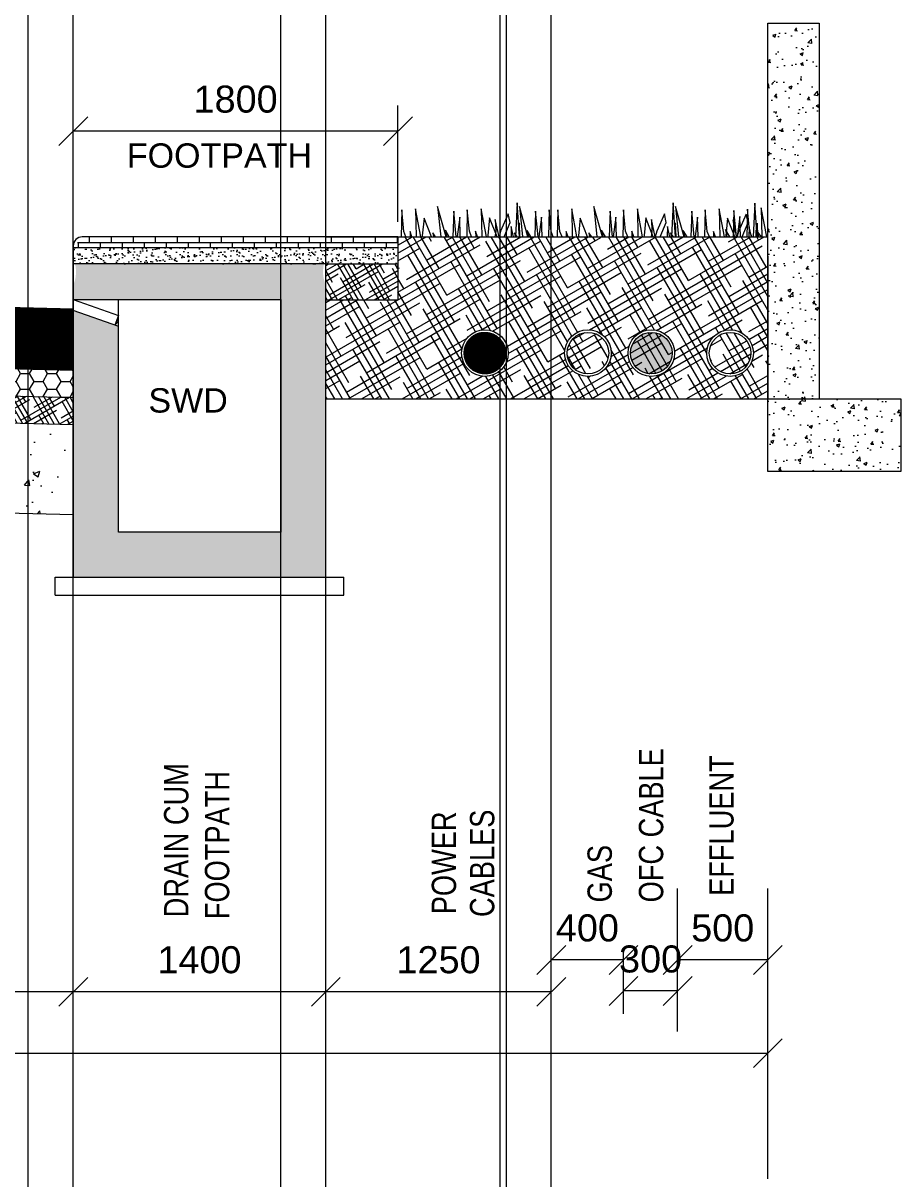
# Model space of a CAD drawing. Header units: inches. Extents: x 1863003 to 1881330, y 133141 to 515800.
# Drawn here: x 1875615 to 1880480, y 353866 to 360274 of the extents above; entities that cross this region are included whole.
import ezdxf

# ---------------------------------------------------------------- set-up
doc = ezdxf.new("R2010")
doc.units = ezdxf.units.IN
doc.header["$MEASUREMENT"] = 0
doc.layers.get('0').update_dxf_attribs({"color": 4, "linetype": 'ELEC_LINE', "lineweight": 13})
doc.layers.get('Defpoints').update_dxf_attribs({"lineweight": 13})
for name, color, linetype, lineweight in [('DIM', 7, 'Continuous', 13), ('DIMEN', 7, 'Continuous', 13), ('HATCH', 252, 'Continuous', 13)]:
    doc.layers.add(name, color=color, linetype=linetype, lineweight=lineweight)
doc.styles.add('ARIAL', font='arial.ttf')
doc.styles.get("Standard").update_dxf_attribs({"font": 'romans.shx'})
doc.linetypes.add('ELEC_LINE', pattern='A,12.7,-5.08,["EL",Standard,S=2.54,R=0,X=-2.54,Y=-1.27],-5.08', length=22.86)
doc.dimstyles.get("Standard").update_dxf_attribs({"dimtxt": 180, "dimasz": 160, "dimexe": 50, "dimexo": 50, "dimgap": 100, "dimtad": 1, "dimdec": 0, "dimzin": 0, "dimdsep": 46, "dimtxsty": 'ARIAL', "dimcen": 0.09, "dimclrd": 256, "dimclre": 256, "dimclrt": 256, "dimadec": 0, "dimazin": 0, "dimtm": 1e-09, "dimtfac": 1, "dimtdec": 0, "dimtofl": 0, "dimtmove": 0, "dimatfit": 3, "dimfxl": 0, "dimtolj": 1, "dimtzin": 0, "dimlwd": 9, "dimlwe": -1, "dimarcsym": 0})

# ---------------------------------------------------------------- blocks, each defined once
blk = doc.blocks.new('_Oblique')
at = {"color": 0, "linetype": 'ByBlock', "lineweight": -2}
blk.add_line((-0.5, -0.5), (0.5, 0.5), dxfattribs=at)
blk = doc.blocks.new('*D105')
at = {"layer": 'Defpoints', "color": 0, "ltscale": 0.02}
for p in [(1878942.303417261, 354907.6729110473), (1878942.303417261, 354731.0358032711), (1879242.303417261, 354731.0358032711)]:
    blk.add_point(p, dxfattribs=at)
at = {"layer": 'DIMEN', "ltscale": 0.02}
for p, q in [((1878942.303417261, 354781.0358032711), (1878942.303417261, 354957.6729110473)), ((1879242.303417261, 354781.0358032711), (1879242.303417261, 354957.6729110473))]:
    blk.add_line(p, q, dxfattribs=at)
at = {"layer": 'DIMEN', "lineweight": 9, "ltscale": 0.02}
blk.add_line((1879242.303417261, 354907.6729110473), (1878942.303417261, 354907.6729110473), dxfattribs=at)
at = {"layer": 'DIMEN', "lineweight": 9, "ltscale": 0.02, "xscale": 160, "yscale": 160, "zscale": 160, "rotation": 180}
blk.add_blockref('_Oblique', (1878942.303417261, 354907.6729110473), dxfattribs=at)
at = {"layer": 'DIMEN', "lineweight": 9, "ltscale": 0.02, "xscale": 160, "yscale": 160, "zscale": 160}
blk.add_blockref('_Oblique', (1879242.303417261, 354907.6729110473), dxfattribs=at)
at = {"layer": 'DIMEN', "ltscale": 0.02, "insert": (1879092.303417261, 355084.3100188235), "char_height": 150, "attachment_point": 5, "style": 'ARIAL'}
blk.add_mtext('\\A1;300', dxfattribs=at)
blk = doc.blocks.new('*D106')
at = {"layer": 'Defpoints', "color": 0, "ltscale": 0.02}
for p in [(1875892.303417261, 354903.3701612239), (1875892.303417261, 354903.3701612239), (1877292.303417261, 354903.3701612239)]:
    blk.add_point(p, dxfattribs=at)
at = {"layer": 'DIMEN', "lineweight": 9, "ltscale": 0.02}
blk.add_line((1877292.303417261, 354903.3701612239), (1875892.303417261, 354903.3701612239), dxfattribs=at)
at = {"layer": 'DIMEN', "lineweight": 9, "ltscale": 0.02, "xscale": 160, "yscale": 160, "zscale": 160, "rotation": 180}
blk.add_blockref('_Oblique', (1875892.303417261, 354903.3701612239), dxfattribs=at)
at = {"layer": 'DIMEN', "lineweight": 9, "ltscale": 0.02, "xscale": 160, "yscale": 160, "zscale": 160}
blk.add_blockref('_Oblique', (1877292.303417261, 354903.3701612239), dxfattribs=at)
at = {"layer": 'DIMEN', "ltscale": 0.02, "insert": (1876592.303417261, 355079.9561093822), "char_height": 150, "attachment_point": 5, "style": 'ARIAL'}
blk.add_mtext('\\A1;1400', dxfattribs=at)
blk = doc.blocks.new('*D107')
at = {"layer": 'Defpoints', "color": 0, "ltscale": 0.02}
for p in [(1868892.303417261, 354903.3701612239), (1868892.303417261, 354903.3701612239), (1875892.303417261, 354903.3701612239)]:
    blk.add_point(p, dxfattribs=at)
at = {"layer": 'DIMEN', "lineweight": 9, "ltscale": 0.02}
blk.add_line((1875892.303417261, 354903.3701612239), (1868892.303417261, 354903.3701612239), dxfattribs=at)
at = {"layer": 'DIMEN', "lineweight": 9, "ltscale": 0.02, "xscale": 160, "yscale": 160, "zscale": 160, "rotation": 180}
blk.add_blockref('_Oblique', (1868892.303417261, 354903.3701612239), dxfattribs=at)
at = {"layer": 'DIMEN', "lineweight": 9, "ltscale": 0.02, "xscale": 160, "yscale": 160, "zscale": 160}
blk.add_blockref('_Oblique', (1875892.303417261, 354903.3701612239), dxfattribs=at)
at = {"layer": 'DIMEN', "ltscale": 0.02, "insert": (1872392.303417261, 355080.9281421243), "char_height": 150, "attachment_point": 5, "style": 'ARIAL'}
blk.add_mtext('\\A1;7.0m CARRIAGEWAY', dxfattribs=at)
blk = doc.blocks.new('*D109')
at = {"layer": 'Defpoints', "color": 0, "ltscale": 0.02}
for p in [(1879742.303417261, 354563.0905706128), (1865742.303417261, 354385.4814300943), (1879742.303417261, 354385.4814300943)]:
    blk.add_point(p, dxfattribs=at)
at = {"layer": 'DIMEN', "ltscale": 0.02}
for p, q in [((1865742.303417261, 354435.4814300943), (1865742.303417261, 354613.0905706128)), ((1879742.303417261, 354435.4814300943), (1879742.303417261, 354613.0905706128))]:
    blk.add_line(p, q, dxfattribs=at)
at = {"layer": 'DIMEN', "lineweight": 9, "ltscale": 0.02}
blk.add_line((1865742.303417261, 354563.0905706128), (1879742.303417261, 354563.0905706128), dxfattribs=at)
at = {"layer": 'DIMEN', "lineweight": 9, "ltscale": 0.02, "xscale": 160, "yscale": 160, "zscale": 160, "rotation": 180}
blk.add_blockref('_Oblique', (1865742.303417261, 354563.0905706128), dxfattribs=at)
at = {"layer": 'DIMEN', "lineweight": 9, "ltscale": 0.02, "xscale": 160, "yscale": 160, "zscale": 160}
blk.add_blockref('_Oblique', (1879742.303417261, 354563.0905706128), dxfattribs=at)
at = {"layer": 'DIMEN', "ltscale": 0.02, "insert": (1872392.303417261, 354740.6997111312), "char_height": 150, "attachment_point": 5, "style": 'ARIAL'}
blk.add_mtext('\\A1;14000 ROW', dxfattribs=at)
blk = doc.blocks.new('*D110')
at = {"layer": 'Defpoints', "color": 0, "ltscale": 0.02}
for p in [(1878542.303417261, 355079.9561093822), (1878542.303417261, 354903.3701612239), (1878942.303417261, 354903.3701612239)]:
    blk.add_point(p, dxfattribs=at)
at = {"layer": 'DIMEN', "ltscale": 0.02}
for p, q in [((1878542.303417261, 354953.3701612239), (1878542.303417261, 355129.9561093822)), ((1878942.303417261, 354953.3701612239), (1878942.303417261, 355129.9561093822))]:
    blk.add_line(p, q, dxfattribs=at)
at = {"layer": 'DIMEN', "lineweight": 9, "ltscale": 0.02}
blk.add_line((1878942.303417261, 355079.9561093822), (1878542.303417261, 355079.9561093822), dxfattribs=at)
at = {"layer": 'DIMEN', "lineweight": 9, "ltscale": 0.02, "xscale": 160, "yscale": 160, "zscale": 160, "rotation": 180}
blk.add_blockref('_Oblique', (1878542.303417261, 355079.9561093822), dxfattribs=at)
at = {"layer": 'DIMEN', "lineweight": 9, "ltscale": 0.02, "xscale": 160, "yscale": 160, "zscale": 160}
blk.add_blockref('_Oblique', (1878942.303417261, 355079.9561093822), dxfattribs=at)
at = {"layer": 'DIMEN', "ltscale": 0.02, "insert": (1878742.303417261, 355256.5420575404), "char_height": 150, "attachment_point": 5, "style": 'ARIAL'}
blk.add_mtext('\\A1;400', dxfattribs=at)
blk = doc.blocks.new('*D111')
at = {"layer": 'Defpoints', "color": 0, "ltscale": 0.02}
for p in [(1877292.303417261, 354903.3701612239), (1877292.303417261, 354903.3701612239), (1878542.303417261, 354903.3701612239)]:
    blk.add_point(p, dxfattribs=at)
at = {"layer": 'DIMEN', "lineweight": 9, "ltscale": 0.02}
blk.add_line((1878542.303417261, 354903.3701612239), (1877292.303417261, 354903.3701612239), dxfattribs=at)
at = {"layer": 'DIMEN', "lineweight": 9, "ltscale": 0.02, "xscale": 160, "yscale": 160, "zscale": 160, "rotation": 180}
blk.add_blockref('_Oblique', (1877292.303417261, 354903.3701612239), dxfattribs=at)
at = {"layer": 'DIMEN', "lineweight": 9, "ltscale": 0.02, "xscale": 160, "yscale": 160, "zscale": 160}
blk.add_blockref('_Oblique', (1878542.303417261, 354903.3701612239), dxfattribs=at)
at = {"layer": 'DIMEN', "ltscale": 0.02, "insert": (1877917.303417261, 355079.9561093822), "char_height": 150, "attachment_point": 5, "style": 'ARIAL'}
blk.add_mtext('\\A1;1250', dxfattribs=at)
blk = doc.blocks.new('*D113')
at = {"layer": 'Defpoints', "color": 0, "ltscale": 0.02}
for p in [(1879242.303417261, 355079.9561093822), (1879242.303417261, 354903.3701612239), (1879742.303417261, 354903.3701612239)]:
    blk.add_point(p, dxfattribs=at)
at = {"layer": 'DIMEN', "ltscale": 0.02}
for p, q in [((1879242.303417261, 354953.3701612239), (1879242.303417261, 355129.9561093822)), ((1879742.303417261, 354953.3701612239), (1879742.303417261, 355129.9561093822))]:
    blk.add_line(p, q, dxfattribs=at)
at = {"layer": 'DIMEN', "lineweight": 9, "ltscale": 0.02}
blk.add_line((1879742.303417261, 355079.9561093822), (1879242.303417261, 355079.9561093822), dxfattribs=at)
at = {"layer": 'DIMEN', "lineweight": 9, "ltscale": 0.02, "xscale": 160, "yscale": 160, "zscale": 160, "rotation": 180}
blk.add_blockref('_Oblique', (1879242.303417261, 355079.9561093822), dxfattribs=at)
at = {"layer": 'DIMEN', "lineweight": 9, "ltscale": 0.02, "xscale": 160, "yscale": 160, "zscale": 160}
blk.add_blockref('_Oblique', (1879742.303417261, 355079.9561093822), dxfattribs=at)
at = {"layer": 'DIMEN', "ltscale": 0.02, "insert": (1879492.303417261, 355256.5420575404), "char_height": 150, "attachment_point": 5, "style": 'ARIAL'}
blk.add_mtext('\\A1;500', dxfattribs=at)
blk = doc.blocks.new('*D305')
at = {"layer": 'Defpoints', "color": 0, "ltscale": 0.02}
for p in [(1875892.303417261, 359674.9309523538), (1875892.303417261, 359574.2813361931), (1877692.303417261, 359574.2813361931)]:
    blk.add_point(p, dxfattribs=at)
at = {"layer": 'DIMEN', "ltscale": 0.02}
for p, q in [((1875892.303417261, 359624.2813361931), (1875892.303417261, 359724.9309523538)), ((1877692.303417261, 359624.2813361931), (1877692.303417261, 359724.9309523538))]:
    blk.add_line(p, q, dxfattribs=at)
at = {"layer": 'DIMEN', "lineweight": 9, "ltscale": 0.02}
blk.add_line((1877692.303417261, 359674.9309523538), (1875892.303417261, 359674.9309523538), dxfattribs=at)
at = {"layer": 'DIMEN', "lineweight": 9, "ltscale": 0.02, "xscale": 160, "yscale": 160, "zscale": 160, "rotation": 180}
blk.add_blockref('_Oblique', (1875892.303417261, 359674.9309523538), dxfattribs=at)
at = {"layer": 'DIMEN', "lineweight": 9, "ltscale": 0.02, "xscale": 160, "yscale": 160, "zscale": 160}
blk.add_blockref('_Oblique', (1877692.303417261, 359674.9309523538), dxfattribs=at)
at = {"layer": 'DIMEN', "ltscale": 0.02, "insert": (1876792.303417261, 359851.516900512), "char_height": 150, "attachment_point": 5, "style": 'ARIAL'}
blk.add_mtext('\\A1;1800', dxfattribs=at)

msp = doc.modelspace()

# ---------------------------------------------------------------- hatches: boundary and pattern name
at = {"layer": 'DIM', "linetype": 'Continuous'}
h = msp.add_hatch(dxfattribs=at)
h.set_pattern_fill('AR-CONC')
h.set_pattern_definition([(49.99999999999999, (250, -153340.302358638), (182.184668996004, -15.93908553890309), [19.05, -209.55]), (355, (250, -153340.302358638), (-35.24342142496934, 191.0568452390351), [15.24, -167.64058417]), (100.4514447, (265.1820070000831, -153341.630612138), (146.9412470903533, 175.1177519121951), [16.19000879999999, -178.0902445999999]), (46.18420000000001, (250, -153289.502358638), (271.0790408921299, -42.04232793272715), [28.575, -314.325]), (96.63555760999992, (272.5899000000209, -153293.005858638), (237.404134051503, 247.4261245977215), [24.28502314, -267.13560816]), (351.1841511700001, (250, -153289.502358638), (237.404134064977, 247.4261245855326), [22.85996707, -251.45973192]), (21, (275.3999999999069, -153302.2023586381), (151.6143912691325, -102.2651981870876), [19.05, -209.55]), (326.0000000000001, (275.3999999999069, -153302.2023586381), (61.80202834764707, 184.1879661223193), [15.24, -167.64]), (71.45144499999999, (288.0345326000825, -153310.7244585381), (213.4164192787161, 81.92276888590524), [16.1900088, -178.0899376]), (37.50000000000001, (250, -153340.302358638), (3.088603250591817, 84.55503887315311), [0, -165.608, 0, -170.18, 0, -168.275]), (7.499999999999999, (250, -153340.302358638), (66.81966251030575, 100.1805748181195), [0, -97.02799999999999, 0, -161.798, 0, -64.135]), (327.5, (193.3580000000075, -153340.302358638), (135.5905951668714, -5.728743992673444), [0, -63.5, 0, -198.12, 0, -262.89]), (317.5, (167.9580000001006, -153340.302358638), (148.129181386018, 25.42649103333303), [0, -82.55, 0, -131.572, 0, -186.69])])
h.paths.add_polyline_path([(1880026.77256499, 360273.8411411534), (1879742.303417261, 360273.8411411534), (1879742.303417261, 359145.1082239972), (1879748.777303586, 359215.4185365675), (1879742.303417261, 358993.3587847989), (1879742.303417261, 358189.8531347891), (1880026.77256499, 358189.8531347891)])
h.paths.add_polyline_path([(1880479.828695668, 358189.8531347891), (1879742.303417261, 358189.8531347891), (1879742.303417261, 357787.4309391082), (1880479.828695668, 357787.4309391082)])
h = msp.add_hatch(dxfattribs=at)
h.set_pattern_fill('AR-BRSTD', scale=0.6)
h.set_pattern_definition([(0, (0, -153232.6918768652), (0, 40.64508), []), (90, (0, -153232.6918768652), (-60.95999999999999, 40.64508), [40.64508, -40.64508])])
h.paths.add_polyline_path([(1875892.303417261, 359028.9456704965), (1875942.303417261, 359088.9456704965), (1877692.303417261, 359088.9456704965), (1877692.303417261, 359028.9456704965)])
at = {"layer": 'DIM', "linetype": 'Continuous', "ltscale": 0.02}
h = msp.add_hatch(dxfattribs=at)
h.set_pattern_fill('HOUND', color=31, scale=600, angle=30, style=0)
h.set_pattern_definition([(29.99999999999999, (0, 1291.86977751134), (111.1538105676658, 107.4759526419164), [600, -300]), (120, (0, 1291.86977751134), (42.52404735808353, -148.6538105676658), [599.9999999999997, -299.9999999999998])])
h.paths.add_polyline_path([(1879742.303417261, 359088.9456704965), (1879571.63528039, 359088.9456704965), (1879571.075104623, 359086.9111348094), (1879570.639627439, 359088.9456704965), (1879117.999506459, 359088.9456704965), (1879117.782690672, 359088.1582043403), (1879117.614139416, 359088.9456704965), (1878301.19825132, 359088.9456704965), (1878300.981435532, 359088.1582043403), (1878300.812884276, 359088.9456704965), (1877806.501643878, 359088.9456704965), (1877806.273824336, 359087.8813047693), (1877805.980768829, 359088.9456704965), (1877766.592969061, 359088.9456704965), (1877766.591858456, 359088.9142100998), (1877766.589760459, 359088.9456704965), (1877692.303417261, 359088.9456704965), (1877692.303417261, 358946.5561522694), (1877692.303417261, 358747.5375843938, -0.4142135623730951), (1877682.303417261, 358737.5375843938), (1877292.303417261, 358737.5375843938), (1877292.303417261, 358189.8531347891), (1879742.303417261, 358189.8531347891)])
h.paths.add_polyline_path([(1878303.10872197, 358444.2488511835, -1), (1878044.667928481, 358444.2488511835, -1)], flags=16)
h.paths.add_polyline_path([(1878289.104658053, 358444.2488511835, -1), (1878058.671992398, 358444.2488511835, -1)], flags=0)
h.paths.add_polyline_path([(1878874.481868698, 358444.2488511835, -1), (1878616.041075208, 358444.2488511835, -1)], flags=16)
h.paths.add_polyline_path([(1878860.477804781, 358444.2488511835, -1), (1878630.045139126, 358444.2488511835, -1)], flags=0)
h.paths.add_polyline_path([(1879225.815088926, 358444.2488511835, -1), (1878967.374295436, 358444.2488511835, -1)], flags=16)
h.paths.add_polyline_path([(1879211.811025009, 358444.2488511835, -1), (1878981.378359353, 358444.2488511835, -1)], flags=0)
h.paths.add_polyline_path([(1879662.209458101, 358444.2488511835, -1), (1879403.768664612, 358444.2488511835, -1)], flags=16)
h.paths.add_polyline_path([(1879648.205394184, 358444.2488511835, -1), (1879417.772728529, 358444.2488511835, -1)], flags=0)
at = {"layer": 'DIM', "linetype": 'Continuous'}
h = msp.add_hatch(dxfattribs=at)
h.set_pattern_fill('AR-CONC', scale=10)
h.set_pattern_definition([(49.99999999999999, (0, -153490.302358638), (71.72601826007535, -6.275213498259511), [7.5, -82.5]), (355, (0, -153490.302358638), (-13.8751333613, 75.21921337000119), [6, -66]), (100.45144446, (5.9771681, -153490.825293038), (57.8508846727112, 68.94399909686294), [6.374019199999994, -70.11421119999991]), (46.18420000000001, (0, -153470.302358638), (106.7241330671572, -16.55192807930765), [11.25, -123.75]), (96.63563549, (8.8936745, -153471.6816893381), (93.46619456742283, 97.41186007745505), [9.5610342, -105.171376]), (351.1841639899999, (0, -153470.302358638), (93.46619450547732, 97.41186002699902), [9, -99.0000001]), (21, (10, -153475.302358638), (59.69070521184616, -40.26188906653388), [7.5, -82.5]), (326.0000000000001, (10, -153475.302358638), (24.33153319215817, 72.5150045046853), [6, -66]), (71.45144474, (14.9742254, -153478.657516038), (84.02223767299711, 32.25311528063538), [6.374019000000001, -70.1142112]), (37.50000000000001, (0, -153490.302358638), (1.215985531729067, 33.28938538313115), [0, -65.19999999999999, 0, -67, 0, -66.25]), (7.499999999999999, (0, -153490.302358638), (26.30695374421486, 39.44117118823603), [0, -38.2, 0, -63.7, 0, -25.25]), (327.5, (-22.3, -153490.302358638), (53.3822436172409, -2.255487173437976), [0, -25, 0, -78, 0, -103.5]), (317.5, (-32.3, -153490.302358638), (58.31861693423862, 10.01049823323177), [0, -32.5, 0, -51.8, 0, -73.5])])
edge = h.paths.add_edge_path()
edge.add_line((1876142.303417261, 358593.0992139927), (1875892.303417261, 358681.3351887236))
edge.add_line((1875892.303417261, 358681.3351887236), (1875892.303417261, 357201.7971363412))
edge.add_line((1875892.303417261, 357201.7971363412), (1877292.303417261, 357201.7971363412))
edge.add_line((1877292.303417261, 357201.7971363412), (1877292.303417261, 358821.3351887236))
edge.add_arc((1877459.64968594, 358894.7944184456), 182.7594924270713, 166.0201188885562, 203.6998144573978, ccw=False)
edge.add_line((1877282.303417261, 358938.9456704965), (1875902.303417261, 358938.9456704965))
edge.add_arc((1875724.957148584, 358894.7944184446), 182.7594924245774, -23.699814457440596, 13.979881111921088, ccw=False)
edge.add_line((1875892.303417261, 358821.3351887236), (1875892.303417261, 358741.409232048))
edge.add_line((1875892.303417261, 358741.409232048), (1877042.303417261, 358741.409232048))
edge.add_line((1877042.303417261, 358741.409232048), (1877042.303417261, 357451.7971363412))
edge.add_line((1877042.303417261, 357451.7971363412), (1876142.303417261, 357451.7971363412))
edge.add_line((1876142.303417261, 357451.7971363412), (1876142.303417261, 358593.0992139927))
edge = h.paths.add_edge_path()
edge.add_line((1868892.303417261, 358681.3351887236), (1868642.303417261, 358593.0992139927))
edge.add_line((1868642.303417261, 358593.0992139927), (1868642.303417261, 357451.7971363412))
edge.add_line((1868642.303417261, 357451.7971363412), (1867742.303417261, 357451.7971363412))
edge.add_line((1867742.303417261, 357451.7971363412), (1867742.303417261, 358741.409232048))
edge.add_line((1867742.303417261, 358741.409232048), (1868892.303417261, 358741.409232048))
edge.add_line((1868892.303417261, 358741.409232048), (1868892.303417261, 358821.3351887236))
edge.add_arc((1869099.940649027, 358911.4834817967), 226.3623969641322, 164.0402062105401, 203.4686763534831, ccw=False)
edge.add_line((1868882.303417261, 358973.7247069508), (1867502.303417261, 358973.7247069508))
edge.add_arc((1867284.666185495, 358911.4834817967), 226.3623969641368, -23.46867635348309, 15.959793789459923, ccw=False)
edge.add_line((1867492.303417261, 358821.3351887236), (1867492.303417261, 357201.7971363412))
edge.add_line((1867492.303417261, 357201.7971363412), (1868892.303417261, 357201.7971363412))
edge.add_line((1868892.303417261, 357201.7971363412), (1868892.303417261, 358681.3351887236))
h = msp.add_hatch(dxfattribs=at)
h.set_pattern_fill('AR-SAND')
h.set_pattern_definition([(37.50000000000001, (0, -153232.6918768652), (-1.600031295984046, 48.94132373293424), [0, -38.608, 0, -43.18, 0, -41.275]), (7.499999999999999, (0, -153232.6918768652), (44.95232831380027, 71.68251005683543), [0, -20.828, 0, -34.798, 0, -13.335]), (327.5, (-31.24200000008568, -153232.6918768652), (79.0992370241458, 0.1437184678545762), [0, -12.7, 0, -45.72, 0, -59.69]), (317.5, (-31.24200000008568, -153232.6918768652), (76.35564524722972, 22.29293232572163), [0, -6.35, 0, -29.972, 0, -34.29])])
h.paths.add_polyline_path([(1875892.303417261, 358938.9456704964), (1875892.303417261, 359028.9456704964), (1877692.303417261, 359028.9456704965), (1877692.303417261, 358938.9456704965)])
at = {"layer": 'DIM', "linetype": 'Continuous', "ltscale": 0.02}
h = msp.add_hatch(dxfattribs=at)
h.set_pattern_fill('HOUND', color=130, scale=400, angle=30, style=0)
h.set_pattern_definition([(29.99999999999999, (0, -153232.6918768652), (74.10254037844388, 71.65063509461096), [400, -200]), (120, (0, -153232.6918768652), (28.34936490538902, -99.10254037844388), [399.9999999999995, -199.9999999999997])])
h.paths.add_polyline_path([(1877292.303417261, 358738.9456704966), (1877292.303417261, 358938.9456704965), (1877692.303417261, 358938.9456704965), (1877692.303417261, 358910.1085402259), (1877692.303417261, 358738.9456704965)])
h = msp.add_hatch(dxfattribs=at)
h.set_pattern_fill('ANSI31')
h.set_pattern_definition([(45, (0, 1291.86977751134), (-0.08838834764831845, 0.08838834764831845), [])])
h.paths.add_polyline_path([(1878058.671992398, 358444.2488511835, 1), (1878289.104658053, 358444.2488511835, 1)])
at = {"layer": 'DIM', "linetype": 'Continuous'}
h = msp.add_hatch(color=7, dxfattribs=at)
h.dxf.hatch_style = 1
h.paths.add_polyline_path([(1878981.378359353, 358444.2488511835, 1), (1879211.811025009, 358444.2488511835, 1)])
at = {"layer": 'DIM', "linetype": 'Continuous', "ltscale": 0.02}
h = msp.add_hatch(dxfattribs=at)
h.set_pattern_fill('HONEY', color=31, scale=400, style=0)
h.set_pattern_definition([(0, (0, -153490.302358638), (75, 43.30127018922193), [50, -100]), (120, (0, -153490.302358638), (-74.99999999999997, 43.30127018922194), [49.99999999999996, -99.99999999999993]), (59.99999999999999, (0, -153490.302358638), (1.665334536937735e-14, 86.60254037844388), [-100, 50])])
h.paths.add_polyline_path([(1872392.303417261, 358436.372527752), (1872392.303417261, 358286.3256245377), (1875892.303417261, 358198.7924533298), (1875892.303417261, 358348.8393565441)])
h = msp.add_hatch(dxfattribs=at)
h.set_pattern_fill('HOUND', color=130, scale=400, angle=30, style=0)
h.set_pattern_definition([(29.99999999999999, (0, -153490.302358638), (74.10254037844388, 71.65063509461096), [400, -200]), (120, (0, -153490.302358638), (28.34936490538902, -99.10254037844388), [399.9999999999997, -199.9999999999999])])
h.paths.add_polyline_path([(1872392.303417261, 358286.3256245377), (1872392.303417261, 358136.2787213234), (1875892.303417261, 358048.7455501156), (1875892.303417261, 358198.7924533298)])
h = msp.add_hatch(dxfattribs=at)
h.set_pattern_fill('AR-CONC', scale=50, style=0)
h.set_pattern_definition([(49.99999999999999, (0, -153490.302358638), (358.6300913003767, -31.37606749129755), [37.5, -412.5]), (355, (0, -153490.302358638), (-69.3756668065, 376.0960668500059), [30, -330]), (100.45144446, (29.8858405, -153492.917030638), (289.254423363556, 344.7199954843147), [31.87009599999998, -350.5710559999997]), (46.18420000000001, (0, -153390.302358638), (533.6206653357862, -82.75964039653827), [56.25, -618.75]), (96.63563549, (44.4683725, -153397.199012138), (467.3309728371142, 487.0593003872752), [47.805171, -525.8568799999999]), (351.1841639899999, (0, -153390.302358638), (467.3309725273866, 487.0593001349951), [45, -495.0000004999999]), (21, (50, -153415.302358638), (298.4535260592309, -201.3094453326694), [37.5, -412.5]), (326.0000000000001, (50, -153415.302358638), (121.6576659607909, 362.5750225234265), [30, -330]), (71.45144474, (74.871127, -153432.0781456381), (420.1111883649855, 161.2655764031769), [31.870095, -350.571056]), (37.50000000000001, (0, -153490.302358638), (6.079927658645334, 166.4469269156558), [0, -326, 0, -335, 0, -331.25]), (7.499999999999999, (0, -153490.302358638), (131.5347687210743, 197.2058559411801), [0, -191, 0, -318.5, 0, -126.25]), (327.5, (-111.5, -153490.302358638), (266.9112180862045, -11.27743586718988), [0, -125, 0, -390, 0, -517.5]), (317.5, (-161.5, -153490.302358638), (291.5930846711931, 50.05249116615887), [0, -162.5, 0, -259, 0, -367.5])])
h.paths.add_polyline_path([(1875892.303417261, 358048.7455501156), (1872392.303417261, 358136.2787213234), (1872392.303417261, 357636.1223772758), (1875892.303417261, 357548.589206068)])
at = {"layer": 'HATCH', "linetype": 'Continuous', "ltscale": 0.02}
h = msp.add_hatch(dxfattribs=at)
h.set_pattern_fill('ANSI31', color=141, scale=10)
h.set_pattern_definition([(45, (0, -153490.302358638), (-0.8838834764831844, 0.8838834764831844), [])])
h.paths.add_polyline_path([(1875892.303417261, 358681.3351887236), (1875892.303417261, 358688.9456704965), (1872392.303417261, 358776.4788417044), (1872392.303417261, 358436.372527752), (1875892.303417261, 358348.8393565441)])

# ---------------------------------------------------------------- linework, layer by layer
at = {"color": 7, "linetype": 'Continuous', "ltscale": 0.02}
msp.add_line((1877292.303417261, 357201.7971363412), (1877292.303417261, 358938.9456704965), dxfattribs=at)
at = {"color": 8, "linetype": 'Continuous', "ltscale": 0.02}
for p in [(1875642.303417261, 502880.9297705453), (1875642.303417261, 502880.9297705453), (1875892.303417261, 502880.9297705453), (1877042.303417261, 502880.9297705453), (1877292.303417261, 500369.9108982697), (1878259.153346671, 500590.1132772009), (1878293.434488517, 500590.1132772009), (1878542.303417261, 500369.9108982697)]:
    msp.add_xline(p, (0, 1), dxfattribs=at)
at = {"color": 66, "linetype": 'Continuous', "lineweight": 9, "ltscale": 0.25, "flags": 128}
for points in [[(1877736.322507254, 359088.9456704965), (1877724.504846147, 359118.1885737353), (1877712.835663124, 359237.8677481761), (1877709.820884328, 359088.9456704965)], [(1877819.168281052, 359088.9456704965), (1877790.164564983, 359243.7227310615), (1877793.202507391, 359088.9456704965)], [(1877959.779629603, 359088.9456704965), (1877911.75945611, 359257.9745133149), (1877929.217504205, 359088.9456704965)], [(1878015.448644744, 359088.9456704965), (1878002.187439709, 359231.8530757235), (1877997.28440515, 359088.9456704965)], [(1878100.335314993, 359088.9456704965), (1878088.013687335, 359119.4356432662), (1878076.344504312, 359239.1148177071), (1878073.304479838, 359088.9456704965)], [(1878182.910810944, 359088.9456704965), (1878153.673406171, 359244.9698005925), (1878156.735825884, 359088.9456704965)], [(1878365.054149334, 359088.9456704965), (1878352.54170873, 359276.5752617869), (1878342.895643337, 359088.9456704965)], [(1878412.717757894, 359088.9456704965), (1878365.051870062, 359256.727443784), (1878382.381115288, 359088.9456704965)], [(1878468.625335898, 359088.9456704965), (1878455.479853661, 359230.6060061925), (1878450.619605024, 359088.9456704965)], [(1878553.123762394, 359088.9456704965), (1878541.306101287, 359118.1885737353), (1878529.636918263, 359237.8677481761), (1878526.622139467, 359088.9456704965)], [(1878601.712380436, 359088.9456704965), (1878589.894719329, 359118.1885737353), (1878578.225536305, 359237.8677481761), (1878575.21075751, 359088.9456704965)], [(1878684.558154234, 359088.9456704965), (1878655.554438165, 359243.7227310615), (1878658.592380573, 359088.9456704965)], [(1878825.169502785, 359088.9456704965), (1878777.149329292, 359257.9745133149), (1878794.607377387, 359088.9456704965)], [(1878880.838517926, 359088.9456704965), (1878867.577312891, 359231.8530757235), (1878862.674278332, 359088.9456704965)], [(1878965.725188175, 359088.9456704965), (1878953.403560517, 359119.4356432662), (1878941.734377494, 359239.1148177071), (1878938.69435302, 359088.9456704965)], [(1879048.300684126, 359088.9456704965), (1879019.063279353, 359244.9698005925), (1879022.125699066, 359088.9456704965)], [(1879230.444022516, 359088.9456704965), (1879217.931581912, 359276.5752617869), (1879208.285516519, 359088.9456704965)], [(1879278.107631076, 359088.9456704965), (1879230.441743244, 359256.727443784), (1879247.77098847, 359088.9456704965)], [(1879334.01520908, 359088.9456704965), (1879320.869726843, 359230.6060061925), (1879316.009478206, 359088.9456704965)], [(1879418.513635576, 359088.9456704965), (1879406.695974468, 359118.1885737353), (1879395.026791445, 359237.8677481761), (1879392.012012649, 359088.9456704965)], [(1879501.359409374, 359088.9456704965), (1879472.355693305, 359243.7227310615), (1879475.393635712, 359088.9456704965)], [(1879568.306073292, 359088.9456704965), (1879554.675953309, 359235.8286328348), (1879549.636520683, 359088.9456704965)], [(1879654.430433323, 359088.9456704965), (1879640.502200934, 359123.4112003776), (1879628.833017912, 359243.0903748184), (1879625.712512253, 359088.9456704965)], [(1879683.653273235, 359088.9456704965), (1879671.223995864, 359275.328192256), (1879661.642042502, 359088.9456704965)], [(1879736.144305287, 359088.9456704965), (1879706.161919771, 359248.9453577038), (1879709.302371161, 359088.9456704965)], [(1877877.313343584, 359088.9456704965), (1877836.740970756, 359192.3321773246), (1877827.213829763, 359094.9545949164), (1877826.863296075, 359088.9456704965)], [(1878037.818694109, 359088.9456704965), (1878034.746565209, 359198.4405855772), (1878020.30056309, 359088.9456704965)], [(1878241.311577165, 359088.9456704965), (1878200.249811944, 359193.5792468555), (1878190.722670951, 359096.2016644474), (1878190.299388822, 359088.9456704965)], [(1878280.97456054, 359088.9456704965), (1878313.868758517, 359169.291525236), (1878303.970868606, 359216.1495269268), (1878261.043016631, 359119.5753771339), (1878252.39281749, 359088.1582043403), (1878231.679127193, 359184.9319130183), (1878234.75083685, 359117.6001825865), (1878230.046311103, 359088.9456704965)], [(1878362.736940313, 359123.693246555), (1878364.247193365, 359166.4745648644), (1878366.370809199, 359088.9456704965)], [(1878491.076118689, 359088.9456704965), (1878488.038979161, 359197.1935160463), (1878473.757506774, 359088.9456704965)], [(1878742.703216766, 359088.9456704965), (1878702.130843938, 359192.3321773246), (1878692.603702945, 359094.9545949164), (1878692.253169257, 359088.9456704965)], [(1878903.208567291, 359088.9456704965), (1878900.136438391, 359198.4405855772), (1878885.690436272, 359088.9456704965)], [(1879106.701450347, 359088.9456704965), (1879065.639685126, 359193.5792468555), (1879056.112544133, 359096.2016644474), (1879055.689262004, 359088.9456704965)], [(1879146.364433722, 359088.9456704965), (1879179.258631699, 359169.291525236), (1879169.360741788, 359216.1495269268), (1879126.432889813, 359119.5753771339), (1879117.782690672, 359088.1582043403), (1879097.069000375, 359184.9319130183), (1879100.140710032, 359117.6001825865), (1879095.436184285, 359088.9456704965)], [(1879228.126813495, 359123.693246555), (1879229.637066547, 359166.4745648644), (1879231.760682381, 359088.9456704965)], [(1879356.465991871, 359088.9456704965), (1879353.428852343, 359197.1935160463), (1879339.147379956, 359088.9456704965)], [(1879559.504471906, 359088.9456704965), (1879518.932099078, 359192.3321773246), (1879509.404958085, 359094.9545949164), (1879509.054424396, 359088.9456704965)], [(1879600.167407331, 359088.9456704966), (1879632.551045651, 359168.0444557051), (1879622.653155739, 359214.9024573958), (1879579.725303765, 359118.328307603), (1879571.075104623, 359086.9111348094), (1879550.361414327, 359183.6848434873), (1879553.433123984, 359116.3531130555), (1879548.933343329, 359088.9456704965)], [(1879590.418751006, 359088.9456704965), (1879587.235078809, 359202.4161426886), (1879572.264569168, 359088.9456704965)], [(1879681.419227447, 359122.4461770242), (1879682.929480498, 359165.2274953334), (1879685.018937499, 359088.9456704965)], [(1877769.599491032, 359088.9456704965), (1877759.388540554, 359119.0042579034), (1877759.530536209, 359088.9456704965)], [(1877901.197646376, 359088.9456704965), (1877885.067214351, 359111.7285701503), (1877888.448499118, 359088.9456704965)], [(1877976.899474951, 359088.9456704965), (1877955.069852696, 359125.0032874254), (1877962.663010775, 359088.9456704965)], [(1878133.531963745, 359088.9456704965), (1878122.897381742, 359120.2513274343), (1878123.045268507, 359088.9456704965)], [(1878333.019614846, 359088.9456704965), (1878320.500433188, 359145.5965646185), (1878318.891458604, 359088.9456704965)], [(1878353.607127487, 359088.9456704965), (1878338.359628303, 359110.4815006193), (1878341.555831395, 359088.9456704965)], [(1878429.436901216, 359088.9456704965), (1878408.362266648, 359123.7562178945), (1878415.692811806, 359088.9456704965)], [(1878634.989364214, 359088.9456704965), (1878624.778413736, 359119.0042579034), (1878624.920409391, 359088.9456704965)], [(1878766.587519557, 359088.9456704965), (1878750.457087533, 359111.7285701503), (1878753.8383723, 359088.9456704965)], [(1878842.289348133, 359088.9456704965), (1878820.459725878, 359125.0032874254), (1878828.052883957, 359088.9456704965)], [(1878998.921836927, 359088.9456704965), (1878988.287254924, 359120.2513274343), (1878988.435141689, 359088.9456704965)], [(1879198.409488028, 359088.9456704965), (1879185.89030637, 359145.5965646185), (1879184.281331786, 359088.9456704965)], [(1879218.997000669, 359088.9456704965), (1879203.749501485, 359110.4815006193), (1879206.945704577, 359088.9456704965)], [(1879294.826774398, 359088.9456704965), (1879273.75213983, 359123.7562178945), (1879281.082684988, 359088.9456704965)], [(1879451.790619354, 359088.9456704965), (1879441.579668876, 359119.0042579034), (1879441.72166453, 359088.9456704965)], [(1879531.79482842, 359088.9456704964), (1879507.558366296, 359128.9788445368), (1879515.98871319, 359088.9456704965)], [(1879651.426314273, 359088.9456704965), (1879639.182720322, 359144.3494950876), (1879637.609164475, 359088.9456704965)], [(1879687.370980488, 359088.9456704965), (1879675.385895342, 359124.2268845458), (1879675.552562492, 359088.9456704965)], [(1879706.500878677, 359088.9456704964), (1879687.555727951, 359115.7041272616), (1879691.527038171, 359088.9456704965)]]:
    msp.add_lwpolyline(points, dxfattribs=at)
at = {"color": 7, "linetype": 'Continuous', "ltscale": 0.02}
msp.add_lwpolyline([(1877692.303417261, 359088.9456704965), (1875942.303417261, 359088.9456704965, 0.4142135623730951), (1875892.303417261, 359038.9456704965), (1875892.303417261, 357201.7971363412)], format="xyb", dxfattribs=at)
for points in [[(1877292.303417261, 358938.9456704965), (1875892.303417261, 358938.9456704965)], [(1875892.303417261, 358741.409232048), (1877042.303417261, 358741.409232048)], [(1877042.303417261, 358741.409232048), (1877042.303417261, 357451.7971363412), (1876142.303417261, 357451.7971363412), (1876142.303417261, 358741.409232048)], [(1875792.303417261, 357101.7971363412), (1875792.303417261, 357201.7971363412)], [(1875792.303417261, 357201.7971363412), (1877392.303417261, 357201.7971363412)], [(1877392.303417261, 357101.7971363412), (1877392.303417261, 357201.7971363412)], [(1875792.303417261, 357101.7971363412), (1877392.303417261, 357101.7971363412)]]:
    msp.add_lwpolyline(points, dxfattribs=at)
at = {"color": 6, "linetype": 'Continuous', "ltscale": 0.02}
for points in [[(1872392.303417261, 358776.4788417044), (1875892.303417261, 358688.9456704965)], [(1872392.303417261, 358436.372527752), (1875892.303417261, 358348.8393565441)], [(1872392.303417261, 358286.3256245377), (1875892.303417261, 358198.7924533298)], [(1872392.303417261, 358136.2787213234), (1875892.303417261, 358048.7455501156)], [(1872379.802587377, 357636.4350164994), (1875892.303417261, 357548.589206068), (1875892.303417261, 357631.3351887236)]]:
    msp.add_lwpolyline(points, dxfattribs=at)
at = {"color": 8, "linetype": 'Continuous', "ltscale": 0.02}
for points in [[(1875892.303417261, 354683.1677822927), (1875892.303417261, 355475.5276738196)], [(1877292.303417261, 354683.1677822927), (1877292.303417261, 355475.5276738196)], [(1878542.303417261, 354683.1677822927), (1878542.303417261, 355475.5276738196)], [(1879242.303417261, 354683.1677822927), (1879242.303417261, 355475.5276738196)], [(1879742.303417261, 353865.9942287407), (1879742.303417261, 355475.5276738196)]]:
    msp.add_lwpolyline(points, dxfattribs=at)
at = {"layer": 'DIM', "color": 7, "linetype": 'Continuous'}
for points in [[(1879742.303417261, 358189.8531347891), (1879742.303417261, 360273.8411411534), (1880026.77256499, 360273.8411411534), (1880026.77256499, 358189.8531347891)], [(1875892.303417261, 359028.9456704965), (1877692.303417261, 359028.9456704965)], [(1879742.303417261, 358981.3351887236), (1879742.303417261, 358189.8531347891)], [(1877292.303417261, 358938.9456704965), (1877692.303417261, 358938.9456704965)], [(1875892.303417261, 358741.409232048), (1876142.303417261, 358653.1732573171)], [(1875890.398979853, 358682.0073482876), (1876142.303417261, 358593.0992139927)], [(1876142.303417261, 358653.1732573171), (1876123.449296604, 358599.7536608481)], [(1877292.303417261, 358189.8531347891), (1879992.303417261, 358189.8531347891)], [(1879742.303417261, 358189.8531347891), (1880479.828695668, 358189.8531347891), (1880479.828695668, 357787.4309391082), (1879742.303417261, 357787.4309391082), (1879742.303417261, 358189.8531347891)]]:
    msp.add_lwpolyline(points, dxfattribs=at)
at = {"layer": 'DIM', "color": 8, "linetype": 'Continuous'}
for points in [[(1877692.303417261, 359171.201604245), (1877692.303417261, 359817.3204705809)], [(1875892.303417261, 359029.1368940982), (1875892.303417261, 359675.2557604341)]]:
    msp.add_lwpolyline(points, dxfattribs=at)
at = {"layer": 'DIM', "color": 83, "linetype": 'Continuous'}
msp.add_lwpolyline([(1877292.303417261, 359088.9456704965), (1879742.303417261, 359088.9456704965)], dxfattribs=at)
at = {"layer": 'DIM', "color": 7, "linetype": 'Continuous'}
msp.add_lwpolyline([(1877692.303417261, 359088.9456704965), (1877692.303417261, 358747.5375843938, -0.4142135623730951), (1877682.303417261, 358737.5375843938), (1877292.303417261, 358737.5375843938)], format="xyb", dxfattribs=at)
for centre, radius in [((1878173.888325226, 358444.2488511835), 129.2203967447354), ((1878173.888325226, 358444.2488511835), 115.2163328276442), ((1878745.261471953, 358444.2488511835), 129.2203967447354), ((1878745.261471953, 358444.2488511835), 115.2163328276442), ((1879096.594692181, 358444.2488511835), 129.2203967447354), ((1879096.594692181, 358444.2488511835), 115.2163328276442), ((1879532.989061357, 358444.2488511835), 129.2203967447354), ((1879532.989061357, 358444.2488511835), 115.2163328276442)]:
    msp.add_circle(centre, radius, dxfattribs=at)
msp.add_arc((1876093.608651007, 358640.3227563134), 50.36184703248711, 306.3363843024271, 14.78326861894832, dxfattribs=at)

# ---------------------------------------------------------------- texts
at = {"layer": 'DIMEN', "linetype": 'Continuous', "style": 'ARIAL'}
for s, p in [('FOOTPATH', (1876189.279645382, 359472.1956421375)), ('SWD', (1876309.038733776, 358114.6759744526))]:
    msp.add_text(s, height=135, dxfattribs=at).set_placement(p)
at = {"layer": 'DIMEN', "linetype": 'Continuous', "style": 'ARIAL', "width": 0.8}
for s, p in [('OFC CABLE', (1879162.530583704, 355399.0273197198)), ('DRAIN CUM', (1876530.509199147, 355316.1325683687)), ('EFFLUENT', (1879552.378417675, 355435.1080045301)), ('FOOTPATH', (1876757.000226287, 355306.0799885371)), ('POWER', (1878014.430735688, 355333.3136967093)), ('CABLES', (1878226.388752215, 355317.9727405707)), ('GAS', (1878877.756850328, 355398.8215137178))]:
    msp.add_text(s, height=135, rotation=90, dxfattribs=at).set_placement(p)

# ---------------------------------------------------------------- dimensions: what is measured, and where the dimension line sits
at = {"layer": 'DIMEN', "ltscale": 0.02}
for p1, p2, distance, picture, middle in [((1877692.303417261, 359574.2813361931), (1875892.303417261, 359574.2813361931), -100.64961616072105, '*D305', (1876792.303417261, 359851.516900512)), ((1877292.303417261, 354903.3701612239), (1875892.303417261, 354903.3701612239), 0, '*D106', (1876592.303417261, 355079.9561093822)), ((1878542.303417261, 354903.3701612239), (1877292.303417261, 354903.3701612239), 0, '*D111', (1877917.303417261, 355079.9561093822))]:
    dim = msp.add_aligned_dim(p1=p1, p2=p2, distance=distance, dimstyle='Standard', override={"dimtxt": 150, "dimblk1": 'Oblique', "dimblk2": 'Oblique', "dimsah": 1}, dxfattribs=at)
    dim.commit()
    dim.dimension.update_dxf_attribs({"geometry": picture, "text_midpoint": middle})
for base, p1, p2, picture, middle in [((1878542.303417261, 355079.9561093822), (1878942.303417261, 354903.3701612239), (1878542.303417261, 354903.3701612239), '*D110', (1878742.303417261, 355079.9561093822)), ((1879242.303417261, 355079.9561093822), (1879742.303417261, 354903.3701612239), (1879242.303417261, 354903.3701612239), '*D113', (1879492.303417261, 355079.9561093822)), ((1878942.303417261, 354907.6729110473), (1879242.303417261, 354731.0358032711), (1878942.303417261, 354731.0358032711), '*D105', (1879092.303417261, 354907.6729110473))]:
    dim = msp.add_linear_dim(base=base, p1=p1, p2=p2, angle=180, dimstyle='Standard', override={"dimtxt": 150, "dimblk1": 'Oblique', "dimblk2": 'Oblique', "dimsah": 1}, dxfattribs=at)
    dim.commit()
    dim.dimension.update_dxf_attribs({"geometry": picture, "text_midpoint": middle, "dimtype": 161})
dim = msp.add_aligned_dim(p1=(1875892.303417261, 354903.3701612239), p2=(1868892.303417261, 354903.3701612239), distance=0, text='7.0m CARRIAGEWAY', dimstyle='Standard', override={"dimtxt": 150, "dimblk1": 'Oblique', "dimblk2": 'Oblique', "dimsah": 1}, dxfattribs=at)
dim.commit()
dim.dimension.update_dxf_attribs({"geometry": '*D107', "text_midpoint": (1872392.303417261, 355080.9281421243)})
dim = msp.add_linear_dim(base=(1879742.303417261, 354563.0905706128), p1=(1865742.303417261, 354385.4814300943), p2=(1879742.303417261, 354385.4814300943), angle=0, text='<> ROW', dimstyle='Standard', override={"dimtxt": 150, "dimblk1": 'Oblique', "dimblk2": 'Oblique', "dimsah": 1}, dxfattribs=at)
dim.commit()
dim.dimension.update_dxf_attribs({"geometry": '*D109', "text_midpoint": (1872392.303417261, 354563.0905706128), "dimtype": 161})

doc.saveas('drawing.dxf')
